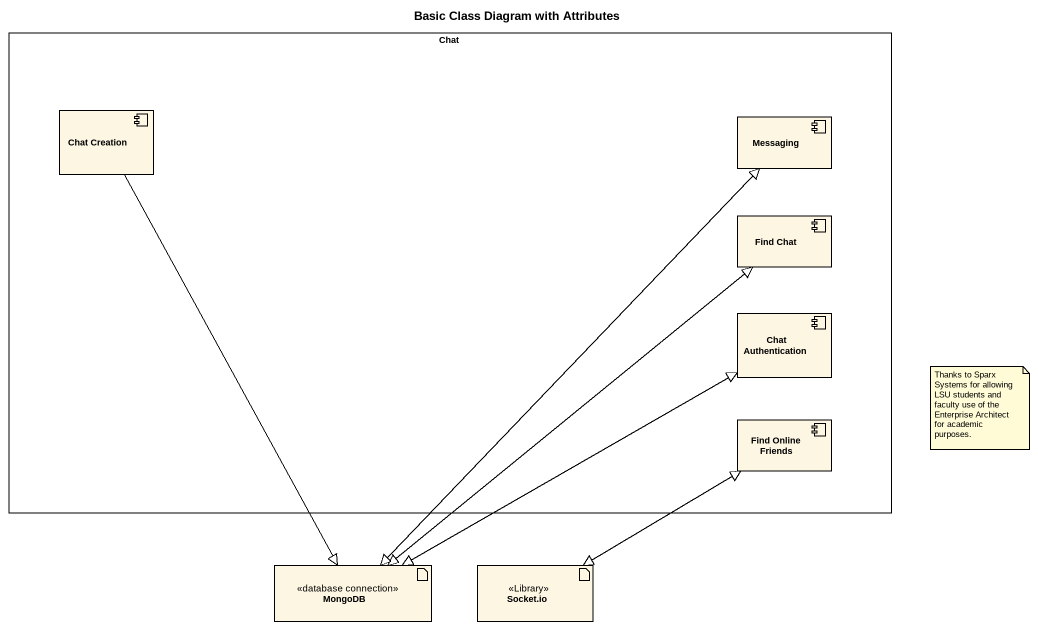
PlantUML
@startuml
title Basic Class Diagram with Attributes
rectangle Chat {
  component "Chat Creation" as Chat_Creation
  component Messaging
  component "Find Chat" as Find_Chat
  component "Chat Authentication" as Chat_Authentication
  component "Find Online Friends" as Find_Online_Friends
}
artifact MongoDB <<database connection>>
artifact "Socket.io" as Socket_io <<Library>>
Chat_Creation --|> MongoDB
Messaging --|> MongoDB
Find_Chat --|> MongoDB
Chat_Authentication -left-|> MongoDB
Find_Online_Friends -left-|> Socket_io
MongoDB -up-|> Messaging
MongoDB -up-|> Find_Chat
MongoDB -right-|> Chat_Authentication
Socket_io -right-|> Find_Online_Friends
note as N1
  Thanks to Sparx Systems for allowing LSU students and
  faculty use of the Enterprise Architect for academic purposes.
end note
@enduml
